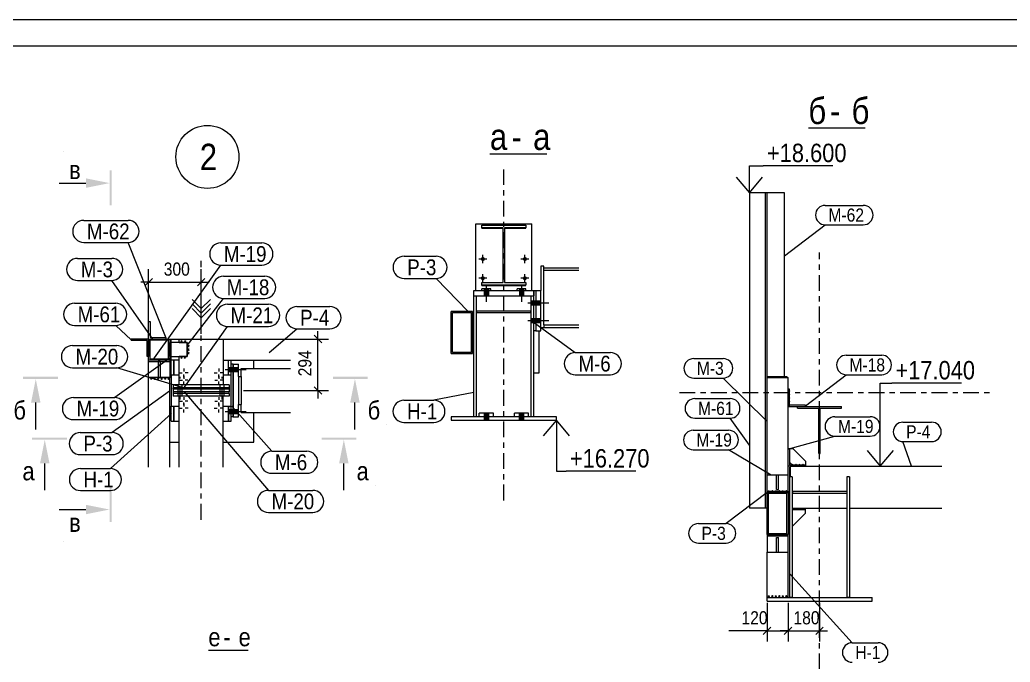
# Model space of a CAD drawing. Header units: millimetres. Extents: x -74 to 1115, y -586 to 256.
# Drawn here: x 584.9 to 773.3, y 133.4 to 255.5 of the extents above; entities that cross this region are included whole.
import ezdxf

# ---------------------------------------------------------------- set-up
doc = ezdxf.new("R2010")
doc.units = ezdxf.units.MM
for name, pattern in [('XKITLINE00', [0]), ('XKITLINE02', [4, 2, -2]), ('XKITLINE03', [6, 3, -1, 1, -1])]:
    doc.linetypes.add(name, pattern=pattern)
for name, color, linetype, lineweight in [('Bolt', 7, 'Continuous', 0), ('DrawingSheet', 5, 'Continuous', 0), ('GraphicObject', 6, 'Continuous', 0), ('LevelText', 7, 'Continuous', 0), ('OtherObjectType', 1, 'Continuous', 0), ('Part', 2, 'Continuous', 0), ('PartMark', 3, 'Continuous', 0), ('S-GRID', 1, 'Continuous', 0), ('Section', 6, 'Continuous', 0), ('SymbolText', 4, 'Continuous', 0), ('Z-DIMENSIONS', 1, 'Continuous', 0)]:
    doc.layers.add(name, color=color, linetype=linetype, lineweight=lineweight)
doc.styles.add('GOST type A', font='ARIAL.TTF')

msp = doc.modelspace()

# ---------------------------------------------------------------- hatches: boundary and pattern name
at = {"layer": 'Bolt'}
for points in [[(672.58, 210.07), (672.59, 210.09), (672.59, 210.11), (672.59, 210.13), (672.6, 210.14), (672.6, 210.16), (672.61, 210.18), (672.61, 210.2), (672.62, 210.22), (672.63, 210.23), (672.64, 210.25), (672.65, 210.26), (672.66, 210.28), (672.67, 210.29), (672.68, 210.31), (672.7, 210.32), (672.71, 210.34), (672.72, 210.35), (672.74, 210.36), (672.75, 210.37), (672.77, 210.38), (672.79, 210.39), (672.8, 210.4), (672.82, 210.41), (672.84, 210.41), (672.86, 210.42), (672.87, 210.42), (672.89, 210.43), (672.91, 210.43), (672.93, 210.43), (672.95, 210.43), (672.97, 210.44), (672.99, 210.43), (673.01, 210.43), (673.02, 210.43), (673.04, 210.43), (673.06, 210.42), (673.08, 210.42), (673.1, 210.41), (673.11, 210.41), (673.13, 210.4), (673.15, 210.39), (673.16, 210.38), (673.18, 210.37), (673.2, 210.36), (673.21, 210.35), (673.23, 210.34), (673.24, 210.32), (673.25, 210.31), (673.26, 210.29), (673.28, 210.28), (673.29, 210.26), (673.3, 210.25), (673.31, 210.23), (673.31, 210.22), (673.32, 210.2), (673.33, 210.18), (673.33, 210.16), (673.34, 210.14), (673.34, 210.13), (673.35, 210.11), (673.35, 210.09), (673.35, 210.07), (673.35, 210.05), (673.35, 210.03), (673.35, 210.01), (673.35, 210), (673.34, 209.98), (673.34, 209.96), (673.33, 209.94), (673.33, 209.92), (673.32, 209.9), (673.31, 209.89), (673.31, 209.87), (673.3, 209.85), (673.29, 209.84), (673.28, 209.82), (673.26, 209.81), (673.25, 209.79), (673.24, 209.78), (673.23, 209.77), (673.21, 209.76), (673.2, 209.74), (673.18, 209.73), (673.16, 209.72), (673.15, 209.71), (673.13, 209.71), (673.11, 209.7), (673.1, 209.69), (673.08, 209.68), (673.06, 209.68), (673.04, 209.68), (673.02, 209.67), (673.01, 209.67), (672.99, 209.67), (672.97, 209.67), (672.95, 209.67), (672.93, 209.67), (672.91, 209.67), (672.89, 209.68), (672.87, 209.68), (672.86, 209.68), (672.84, 209.69), (672.82, 209.7), (672.8, 209.71), (672.79, 209.71), (672.77, 209.72), (672.75, 209.73), (672.74, 209.74), (672.72, 209.76), (672.71, 209.77), (672.7, 209.78), (672.68, 209.79), (672.67, 209.81), (672.66, 209.82), (672.65, 209.84), (672.64, 209.85), (672.63, 209.87), (672.62, 209.89), (672.61, 209.9), (672.61, 209.92), (672.6, 209.94), (672.6, 209.96), (672.59, 209.98), (672.59, 210), (672.59, 210.01), (672.58, 210.03), (672.58, 210.05)], [(680.58, 210.07), (680.59, 210.09), (680.59, 210.11), (680.59, 210.13), (680.6, 210.14), (680.6, 210.16), (680.61, 210.18), (680.61, 210.2), (680.62, 210.22), (680.63, 210.23), (680.64, 210.25), (680.65, 210.26), (680.66, 210.28), (680.67, 210.29), (680.68, 210.31), (680.7, 210.32), (680.71, 210.34), (680.72, 210.35), (680.74, 210.36), (680.75, 210.37), (680.77, 210.38), (680.79, 210.39), (680.8, 210.4), (680.82, 210.41), (680.84, 210.41), (680.86, 210.42), (680.87, 210.42), (680.89, 210.43), (680.91, 210.43), (680.93, 210.43), (680.95, 210.43), (680.97, 210.44), (680.99, 210.43), (681.01, 210.43), (681.02, 210.43), (681.04, 210.43), (681.06, 210.42), (681.08, 210.42), (681.1, 210.41), (681.11, 210.41), (681.13, 210.4), (681.15, 210.39), (681.16, 210.38), (681.18, 210.37), (681.2, 210.36), (681.21, 210.35), (681.23, 210.34), (681.24, 210.32), (681.25, 210.31), (681.26, 210.29), (681.28, 210.28), (681.29, 210.26), (681.3, 210.25), (681.31, 210.23), (681.31, 210.22), (681.32, 210.2), (681.33, 210.18), (681.33, 210.16), (681.34, 210.14), (681.34, 210.13), (681.35, 210.11), (681.35, 210.09), (681.35, 210.07), (681.35, 210.05), (681.35, 210.03), (681.35, 210.01), (681.35, 210), (681.34, 209.98), (681.34, 209.96), (681.33, 209.94), (681.33, 209.92), (681.32, 209.9), (681.31, 209.89), (681.31, 209.87), (681.3, 209.85), (681.29, 209.84), (681.28, 209.82), (681.26, 209.81), (681.25, 209.79), (681.24, 209.78), (681.23, 209.77), (681.21, 209.76), (681.2, 209.74), (681.18, 209.73), (681.16, 209.72), (681.15, 209.71), (681.13, 209.71), (681.11, 209.7), (681.1, 209.69), (681.08, 209.68), (681.06, 209.68), (681.04, 209.68), (681.02, 209.67), (681.01, 209.67), (680.99, 209.67), (680.97, 209.67), (680.95, 209.67), (680.93, 209.67), (680.91, 209.67), (680.89, 209.68), (680.87, 209.68), (680.86, 209.68), (680.84, 209.69), (680.82, 209.7), (680.8, 209.71), (680.79, 209.71), (680.77, 209.72), (680.75, 209.73), (680.74, 209.74), (680.72, 209.76), (680.71, 209.77), (680.7, 209.78), (680.68, 209.79), (680.67, 209.81), (680.66, 209.82), (680.65, 209.84), (680.64, 209.85), (680.63, 209.87), (680.62, 209.89), (680.61, 209.9), (680.61, 209.92), (680.6, 209.94), (680.6, 209.96), (680.59, 209.98), (680.59, 210), (680.59, 210.01), (680.58, 210.03), (680.58, 210.05)], [(672.58, 206.4), (672.59, 206.42), (672.59, 206.44), (672.59, 206.46), (672.6, 206.48), (672.6, 206.5), (672.61, 206.51), (672.61, 206.53), (672.62, 206.55), (672.63, 206.57), (672.64, 206.58), (672.65, 206.6), (672.66, 206.61), (672.67, 206.63), (672.68, 206.64), (672.7, 206.66), (672.71, 206.67), (672.72, 206.68), (672.74, 206.69), (672.75, 206.7), (672.77, 206.71), (672.79, 206.72), (672.8, 206.73), (672.82, 206.74), (672.84, 206.75), (672.86, 206.75), (672.87, 206.76), (672.89, 206.76), (672.91, 206.76), (672.93, 206.77), (672.95, 206.77), (672.97, 206.77), (672.99, 206.77), (673.01, 206.77), (673.02, 206.76), (673.04, 206.76), (673.06, 206.76), (673.08, 206.75), (673.1, 206.75), (673.11, 206.74), (673.13, 206.73), (673.15, 206.72), (673.16, 206.71), (673.18, 206.7), (673.2, 206.69), (673.21, 206.68), (673.23, 206.67), (673.24, 206.66), (673.25, 206.64), (673.26, 206.63), (673.28, 206.61), (673.29, 206.6), (673.3, 206.58), (673.31, 206.57), (673.31, 206.55), (673.32, 206.53), (673.33, 206.51), (673.33, 206.5), (673.34, 206.48), (673.34, 206.46), (673.35, 206.44), (673.35, 206.42), (673.35, 206.4), (673.35, 206.39), (673.35, 206.37), (673.35, 206.35), (673.35, 206.33), (673.34, 206.31), (673.34, 206.29), (673.33, 206.27), (673.33, 206.26), (673.32, 206.24), (673.31, 206.22), (673.31, 206.2), (673.3, 206.19), (673.29, 206.17), (673.28, 206.16), (673.26, 206.14), (673.25, 206.13), (673.24, 206.11), (673.23, 206.1), (673.21, 206.09), (673.2, 206.08), (673.18, 206.07), (673.16, 206.06), (673.15, 206.05), (673.13, 206.04), (673.11, 206.03), (673.1, 206.02), (673.08, 206.02), (673.06, 206.01), (673.04, 206.01), (673.02, 206.01), (673.01, 206), (672.99, 206), (672.97, 206), (672.95, 206), (672.93, 206), (672.91, 206.01), (672.89, 206.01), (672.87, 206.01), (672.86, 206.02), (672.84, 206.02), (672.82, 206.03), (672.8, 206.04), (672.79, 206.05), (672.77, 206.06), (672.75, 206.07), (672.74, 206.08), (672.72, 206.09), (672.71, 206.1), (672.7, 206.11), (672.68, 206.13), (672.67, 206.14), (672.66, 206.16), (672.65, 206.17), (672.64, 206.19), (672.63, 206.2), (672.62, 206.22), (672.61, 206.24), (672.61, 206.26), (672.6, 206.27), (672.6, 206.29), (672.59, 206.31), (672.59, 206.33), (672.59, 206.35), (672.58, 206.37), (672.58, 206.39)], [(680.58, 206.4), (680.59, 206.42), (680.59, 206.44), (680.59, 206.46), (680.6, 206.48), (680.6, 206.5), (680.61, 206.51), (680.61, 206.53), (680.62, 206.55), (680.63, 206.57), (680.64, 206.58), (680.65, 206.6), (680.66, 206.61), (680.67, 206.63), (680.68, 206.64), (680.7, 206.66), (680.71, 206.67), (680.72, 206.68), (680.74, 206.69), (680.75, 206.7), (680.77, 206.71), (680.79, 206.72), (680.8, 206.73), (680.82, 206.74), (680.84, 206.75), (680.86, 206.75), (680.87, 206.76), (680.89, 206.76), (680.91, 206.76), (680.93, 206.77), (680.95, 206.77), (680.97, 206.77), (680.99, 206.77), (681.01, 206.77), (681.02, 206.76), (681.04, 206.76), (681.06, 206.76), (681.08, 206.75), (681.1, 206.75), (681.11, 206.74), (681.13, 206.73), (681.15, 206.72), (681.16, 206.71), (681.18, 206.7), (681.2, 206.69), (681.21, 206.68), (681.23, 206.67), (681.24, 206.66), (681.25, 206.64), (681.26, 206.63), (681.28, 206.61), (681.29, 206.6), (681.3, 206.58), (681.31, 206.57), (681.31, 206.55), (681.32, 206.53), (681.33, 206.51), (681.33, 206.5), (681.34, 206.48), (681.34, 206.46), (681.35, 206.44), (681.35, 206.42), (681.35, 206.4), (681.35, 206.39), (681.35, 206.37), (681.35, 206.35), (681.35, 206.33), (681.34, 206.31), (681.34, 206.29), (681.33, 206.27), (681.33, 206.26), (681.32, 206.24), (681.31, 206.22), (681.31, 206.2), (681.3, 206.19), (681.29, 206.17), (681.28, 206.16), (681.26, 206.14), (681.25, 206.13), (681.24, 206.11), (681.23, 206.1), (681.21, 206.09), (681.2, 206.08), (681.18, 206.07), (681.16, 206.06), (681.15, 206.05), (681.13, 206.04), (681.11, 206.03), (681.1, 206.02), (681.08, 206.02), (681.06, 206.01), (681.04, 206.01), (681.02, 206.01), (681.01, 206), (680.99, 206), (680.97, 206), (680.95, 206), (680.93, 206), (680.91, 206.01), (680.89, 206.01), (680.87, 206.01), (680.86, 206.02), (680.84, 206.02), (680.82, 206.03), (680.8, 206.04), (680.79, 206.05), (680.77, 206.06), (680.75, 206.07), (680.74, 206.08), (680.72, 206.09), (680.71, 206.1), (680.7, 206.11), (680.68, 206.13), (680.67, 206.14), (680.66, 206.16), (680.65, 206.17), (680.64, 206.19), (680.63, 206.2), (680.62, 206.22), (680.61, 206.24), (680.61, 206.26), (680.6, 206.27), (680.6, 206.29), (680.59, 206.31), (680.59, 206.33), (680.59, 206.35), (680.58, 206.37), (680.58, 206.39)], [(674.02, 204.39), (674.02, 204.05), (673.25, 204.05), (673.25, 204.39)], [(674.02, 204.05), (674.02, 203.05), (673.25, 203.05), (673.25, 204.05)], [(674.02, 204.05), (674.02, 203.05), (673.25, 203.05), (673.25, 204.05)], [(680.68, 204.39), (680.68, 204.05), (679.92, 204.05), (679.92, 204.39)], [(680.68, 204.05), (680.68, 203.05), (679.92, 203.05), (679.92, 204.05)], [(680.68, 204.05), (680.68, 203.05), (679.92, 203.05), (679.92, 204.05)], [(682.17, 202.09), (682.67, 202.09), (682.67, 201.32), (682.17, 201.32)], [(682.7, 202.09), (683.03, 202.09), (683.03, 201.32), (682.7, 201.32)], [(683.03, 202.09), (684.03, 202.09), (684.03, 201.32), (683.03, 201.32)], [(682.17, 198.75), (682.67, 198.75), (682.67, 197.99), (682.17, 197.99)], [(682.7, 198.75), (683.03, 198.75), (683.03, 197.99), (682.7, 197.99)], [(683.03, 198.75), (684.03, 198.75), (684.03, 197.99), (683.03, 197.99)], [(625.08, 188.65), (624.58, 188.65), (624.58, 189.42), (625.08, 189.42)], [(625.08, 188.65), (624.58, 188.65), (624.58, 189.42), (625.08, 189.42)], [(625.45, 188.65), (625.11, 188.65), (625.11, 189.42), (625.45, 189.42)], [(625.45, 188.65), (625.11, 188.65), (625.11, 189.42), (625.45, 189.42)], [(626.45, 188.65), (625.45, 188.65), (625.45, 189.42), (626.45, 189.42)], [(626.45, 188.65), (625.45, 188.65), (625.45, 189.42), (626.45, 189.42)], [(625.08, 180.65), (624.58, 180.65), (624.58, 181.42), (625.08, 181.42)], [(625.08, 180.65), (624.58, 180.65), (624.58, 181.42), (625.08, 181.42)], [(625.45, 180.65), (625.11, 180.65), (625.11, 181.42), (625.45, 181.42)], [(625.45, 180.65), (625.11, 180.65), (625.11, 181.42), (625.45, 181.42)], [(626.45, 180.65), (625.45, 180.65), (625.45, 181.42), (626.45, 181.42)], [(626.45, 180.65), (625.45, 180.65), (625.45, 181.42), (626.45, 181.42)], [(674.07, 180.72), (674.07, 180.05), (673.2, 180.05), (673.2, 180.72)], [(674.07, 180.05), (674.07, 179.39), (673.2, 179.39), (673.2, 180.05)], [(680.73, 180.72), (680.73, 180.05), (679.87, 180.05), (679.87, 180.72)], [(680.73, 180.05), (680.73, 179.39), (679.87, 179.39), (679.87, 180.05)]]:
    msp.add_hatch(color=256, dxfattribs=at).paths.add_polyline_path(points, flags=17)
at = {"layer": 'Section'}
for points in [[(602.36, 226.89), (602.36, 220.29), (601.94, 220.29), (601.94, 226.89)], [(601.94, 224.49), (597.44, 223.59), (597.44, 225.39)], [(585.5, 187.65), (592.1, 187.65), (592.1, 187.23), (585.5, 187.23)], [(587.9, 187.23), (588.8, 182.73), (587, 182.73)], [(644.43, 187.65), (651.03, 187.65), (651.03, 187.23), (644.43, 187.23)], [(648.63, 187.23), (649.53, 182.73), (647.73, 182.73)], [(587.21, 176.09), (593.81, 176.09), (593.81, 175.67), (587.21, 175.67)], [(589.61, 175.67), (590.51, 171.17), (588.71, 171.17)], [(642.32, 176.09), (648.92, 176.09), (648.92, 175.67), (642.32, 175.67)], [(646.52, 175.67), (647.42, 171.17), (645.62, 171.17)], [(602.36, 166.6), (602.36, 160), (601.94, 160), (601.94, 166.6)], [(601.94, 162.4), (597.44, 161.5), (597.44, 163.3)]]:
    msp.add_hatch(color=256, dxfattribs=at).paths.add_polyline_path(points, flags=17)

# ---------------------------------------------------------------- linework, layer by layer
at = {"layer": 'Bolt', "linetype": 'XKITLINE00', "lineweight": 0}
for p, q in [((673.73, 210.05), (672.2, 210.05)), ((672.97, 209.29), (672.97, 210.82)), ((681.73, 210.05), (680.2, 210.05)), ((680.97, 209.29), (680.97, 210.82)), ((673.73, 206.39), (672.2, 206.39)), ((672.97, 205.62), (672.97, 207.15)), ((681.73, 206.39), (680.2, 206.39)), ((680.97, 205.62), (680.97, 207.15)), ((673.25, 204.39), (673.25, 204.05)), ((673.25, 204.05), (673.25, 203.05)), ((673.25, 204.05), (673.25, 203.05)), ((673.63, 205.05), (673.63, 201.89)), ((673.63, 204.05), (673.63, 203.05)), ((674.02, 204.39), (674.02, 204.05)), ((674.02, 204.05), (674.02, 203.05)), ((674.02, 204.05), (674.02, 203.05)), ((679.92, 204.39), (679.92, 204.05)), ((679.92, 204.05), (679.92, 203.05)), ((679.92, 204.05), (679.92, 203.05)), ((680.3, 205.05), (680.3, 201.89)), ((680.3, 204.05), (680.3, 203.05)), ((680.68, 204.39), (680.68, 204.05)), ((680.68, 204.05), (680.68, 203.05)), ((680.68, 204.05), (680.68, 203.05)), ((681.5, 201.7), (685.5, 201.7)), ((682.17, 202.09), (682.67, 202.09)), ((682.7, 202.09), (683.03, 202.09)), ((683.03, 202.09), (684.03, 202.09)), ((682.17, 201.32), (682.67, 201.32)), ((682.7, 201.32), (683.03, 201.32)), ((683.03, 201.32), (684.03, 201.32)), ((681.5, 198.37), (685.5, 198.37)), ((682.17, 198.75), (682.67, 198.75)), ((682.17, 197.99), (682.67, 197.99)), ((682.7, 198.75), (683.03, 198.75)), ((682.7, 197.99), (683.03, 197.99)), ((683.03, 198.75), (684.03, 198.75)), ((683.03, 197.99), (684.03, 197.99)), ((616.05, 189.23), (616.05, 188.66)), ((622.71, 189.23), (622.71, 188.66)), ((623.91, 189.03), (627.91, 189.03)), ((623.91, 189.03), (627.91, 189.03)), ((624.58, 189.42), (625.08, 189.42)), ((624.58, 189.42), (625.08, 189.42)), ((624.58, 188.65), (625.08, 188.65)), ((624.58, 188.65), (625.08, 188.65)), ((625.11, 189.42), (625.45, 189.42)), ((625.11, 189.42), (625.45, 189.42)), ((625.11, 188.65), (625.45, 188.65)), ((625.11, 188.65), (625.45, 188.65)), ((625.45, 189.42), (626.45, 189.42)), ((625.45, 189.42), (626.45, 189.42)), ((625.45, 188.65), (626.45, 188.65)), ((625.45, 188.65), (626.45, 188.65)), ((615.18, 188.37), (615.76, 188.37)), ((615.28, 187.03), (615.79, 187.03)), ((616.05, 187.5), (616.05, 188.08)), ((616.05, 187.8), (616.05, 187.29)), ((616.05, 186.27), (616.05, 186.78)), ((616.81, 187.03), (616.3, 187.03)), ((616.91, 188.37), (616.34, 188.37)), ((621.85, 188.37), (622.42, 188.37)), ((621.95, 187.03), (622.46, 187.03)), ((622.71, 187.5), (622.71, 188.08)), ((622.71, 187.8), (622.71, 187.29)), ((622.71, 186.27), (622.71, 186.78)), ((623.48, 187.03), (622.97, 187.03)), ((623.58, 188.37), (623, 188.37)), ((615.28, 183.03), (615.79, 183.03)), ((615.28, 183.03), (615.79, 183.03)), ((616.05, 183.8), (616.05, 183.29)), ((616.05, 183.8), (616.05, 183.29)), ((616.81, 183.03), (616.3, 183.03)), ((616.81, 183.03), (616.3, 183.03)), ((621.95, 183.03), (622.46, 183.03)), ((621.95, 183.03), (622.46, 183.03)), ((622.71, 183.8), (622.71, 183.29)), ((622.71, 183.8), (622.71, 183.29)), ((623.48, 183.03), (622.97, 183.03)), ((623.48, 183.03), (622.97, 183.03)), ((615.18, 181.7), (615.76, 181.7)), ((616.05, 182.27), (616.05, 182.78)), ((616.05, 182.27), (616.05, 182.78)), ((616.05, 182.57), (616.05, 181.99)), ((616.05, 180.83), (616.05, 181.41)), ((616.91, 181.7), (616.34, 181.7)), ((621.85, 181.7), (622.42, 181.7)), ((622.71, 182.27), (622.71, 182.78)), ((622.71, 182.27), (622.71, 182.78)), ((622.71, 182.57), (622.71, 181.99)), ((622.71, 180.83), (622.71, 181.41)), ((623.58, 181.7), (623, 181.7)), ((623.91, 181.03), (627.91, 181.03)), ((623.91, 181.03), (627.91, 181.03)), ((624.58, 181.42), (625.08, 181.42)), ((624.58, 181.42), (625.08, 181.42)), ((625.11, 181.42), (625.45, 181.42)), ((625.11, 181.42), (625.45, 181.42)), ((625.45, 181.42), (626.45, 181.42)), ((625.45, 181.42), (626.45, 181.42)), ((624.58, 180.65), (625.08, 180.65)), ((624.58, 180.65), (625.08, 180.65)), ((625.11, 180.65), (625.45, 180.65)), ((625.11, 180.65), (625.45, 180.65)), ((625.45, 180.65), (626.45, 180.65)), ((625.45, 180.65), (626.45, 180.65)), ((673.2, 180.72), (673.2, 180.05)), ((673.2, 180.05), (673.2, 179.39)), ((673.63, 180.72), (673.63, 179.39)), ((674.07, 180.72), (674.07, 180.05)), ((674.07, 180.05), (674.07, 179.39)), ((679.87, 180.72), (679.87, 180.05)), ((679.87, 180.05), (679.87, 179.39)), ((680.3, 180.72), (680.3, 179.39)), ((680.73, 180.72), (680.73, 180.05)), ((680.73, 180.05), (680.73, 179.39))]:
    msp.add_line(p, q, dxfattribs=at)
at = {"layer": 'Bolt', "linetype": 'XKITLINE02', "lineweight": 0}
for p, q in [((673.25, 204.05), (673.25, 203.05)), ((673.63, 204.05), (673.63, 203.05)), ((674.02, 204.05), (674.02, 203.05)), ((679.92, 204.05), (679.92, 203.05)), ((680.3, 204.05), (680.3, 203.05)), ((680.68, 204.05), (680.68, 203.05)), ((615.38, 183.3), (615.38, 187.63)), ((615.38, 183.3), (615.38, 187.63)), ((623.38, 183.3), (623.38, 187.63)), ((623.38, 183.3), (623.38, 187.63)), ((615, 185.57), (615, 186.1)), ((615, 185.57), (615, 186.1)), ((615, 185.3), (615, 185.57)), ((615, 185.3), (615, 185.57)), ((615, 184.77), (615, 185.3)), ((615, 184.77), (615, 185.3)), ((615, 184.5), (615, 184.77)), ((615, 184.5), (615, 184.77)), ((615.76, 185.57), (615.76, 186.1)), ((615.76, 185.57), (615.76, 186.1)), ((615.76, 185.3), (615.76, 185.57)), ((615.76, 185.3), (615.76, 185.57)), ((615.76, 184.77), (615.76, 185.3)), ((615.76, 184.77), (615.76, 185.3)), ((615.76, 184.5), (615.76, 184.77)), ((615.76, 184.5), (615.76, 184.77)), ((623, 185.57), (623, 186.1)), ((623, 185.57), (623, 186.1)), ((623, 185.3), (623, 185.57)), ((623, 185.3), (623, 185.57)), ((623, 184.77), (623, 185.3)), ((623, 184.77), (623, 185.3)), ((623, 184.5), (623, 184.77)), ((623, 184.5), (623, 184.77)), ((623.76, 185.57), (623.76, 186.1)), ((623.76, 185.57), (623.76, 186.1)), ((623.76, 185.3), (623.76, 185.57)), ((623.76, 185.3), (623.76, 185.57)), ((623.76, 184.77), (623.76, 185.3)), ((623.76, 184.77), (623.76, 185.3)), ((623.76, 184.5), (623.76, 184.77)), ((623.76, 184.5), (623.76, 184.77)), ((615, 183.97), (615, 184.5)), ((615, 183.97), (615, 184.5)), ((615.76, 183.97), (615.76, 184.5)), ((615.76, 183.97), (615.76, 184.5)), ((623, 183.97), (623, 184.5)), ((623, 183.97), (623, 184.5)), ((623.76, 183.97), (623.76, 184.5)), ((623.76, 183.97), (623.76, 184.5))]:
    msp.add_line(p, q, dxfattribs=at)
at = {"layer": 'DrawingSheet', "linetype": 'XKITLINE00', "lineweight": 0}
for p, q in [((1114.95, 255.55), (-74.05, 255.55)), ((1109.95, 250.55), (-54.05, 250.55))]:
    msp.add_line(p, q, dxfattribs=at)
at = {"layer": 'GraphicObject', "linetype": 'XKITLINE00', "lineweight": 0}
for p, q in [((615.21, 194.17), (616.71, 194.17)), ((616.71, 194.17), (616.71, 191.5)), ((616.71, 191.5), (615.21, 191.5)), ((613.68, 187.5), (609.38, 187.5)), ((731.04, 185.31), (731.04, 181.98)), ((731.37, 170.64), (734.37, 170.64)), ((727.04, 165.64), (731.04, 165.64)), ((727.04, 145.64), (731.04, 145.64))]:
    msp.add_line(p, q, dxfattribs=at)
at = {"layer": 'LevelText', "linetype": 'XKITLINE00', "lineweight": 0}
for p, q in [((723.7, 222.64), (723.7, 227.78)), ((723.7, 227.78), (726.33, 227.78)), ((739.58, 227.78), (726.33, 227.78)), ((721.2, 225.64), (723.7, 222.64)), ((723.7, 222.64), (726.2, 225.64)), ((748.59, 170.64), (748.59, 186.45)), ((748.59, 186.45), (750.78, 186.45)), ((764.03, 186.45), (750.78, 186.45)), ((686.97, 179.39), (684.47, 176.39)), ((686.97, 179.39), (686.97, 169.69)), ((689.47, 176.39), (686.97, 179.39)), ((746.09, 173.64), (748.59, 170.64)), ((748.59, 170.64), (751.09, 173.64)), ((686.97, 169.69), (688.84, 169.69)), ((702.09, 169.69), (688.84, 169.69))]:
    msp.add_line(p, q, dxfattribs=at)
at = {"layer": 'OtherObjectType', "linetype": 'XKITLINE00', "lineweight": 0}
for p, q in [((734.91, 234.98), (745.74, 234.98)), ((674.31, 230.05), (685.14, 230.05)), ((626.56, 229.47), (626.56, 229.47)), ((620.74, 135.64), (628.32, 135.64))]:
    msp.add_line(p, q, dxfattribs=at)
msp.add_circle((620.56, 229.47), 6, dxfattribs=at)
at = {"layer": 'Part', "linetype": 'XKITLINE00', "lineweight": 0}
for p, q in [((727.04, 222.64), (723.7, 222.64)), ((723.7, 222.64), (723.7, 162.64)), ((726.77, 162.64), (726.77, 222.64)), ((730.37, 222.64), (727.04, 222.64)), ((727.04, 187.51), (727.04, 222.64)), ((730.37, 187.64), (730.37, 222.64)), ((671.63, 204.05), (671.63, 216.72)), ((671.63, 216.72), (682.3, 216.72)), ((672.8, 216.01), (672.8, 216.48)), ((672.8, 216.48), (681.13, 216.48)), ((672.8, 215.91), (672.8, 216.01)), ((676.82, 216.01), (672.8, 216.01)), ((672.8, 215.91), (676.82, 215.91)), ((676.82, 205.61), (676.82, 216.01)), ((681.13, 216.01), (677.12, 216.01)), ((677.12, 216.01), (677.12, 205.61)), ((677.12, 215.91), (681.13, 215.91)), ((681.13, 216.48), (681.13, 216.01)), ((681.13, 215.91), (681.13, 216.01)), ((682.3, 204.05), (682.3, 216.72)), ((684.57, 208.7), (684.03, 208.7)), ((684.03, 208.7), (684.03, 204.04)), ((684.57, 208.37), (684.57, 208.7)), ((684.57, 207.9), (684.57, 208.37)), ((684.57, 208.37), (691.25, 208.37)), ((684.57, 207.9), (691.25, 207.9)), ((684.57, 197.5), (684.57, 207.9)), ((672.8, 205.14), (672.8, 205.61)), ((672.8, 205.61), (676.82, 205.61)), ((677.12, 205.61), (681.13, 205.61)), ((681.13, 205.61), (681.13, 205.14)), ((671.27, 203.05), (671.27, 204.05)), ((671.27, 204.05), (682.67, 204.05)), ((672.8, 205.04), (672.8, 205.14)), ((672.8, 205.14), (681.13, 205.14)), ((672.8, 205.04), (681.13, 205.04)), ((672.8, 204.05), (672.8, 204.39)), ((674.47, 204.39), (672.8, 204.39)), ((674.47, 204.05), (674.47, 204.39)), ((679.47, 204.05), (679.47, 204.39)), ((681.13, 204.39), (679.47, 204.39)), ((681.13, 205.04), (681.13, 205.14)), ((681.13, 204.05), (681.13, 204.39)), ((682.67, 204.05), (682.67, 203.05)), ((682.7, 196.39), (682.7, 204.04)), ((682.7, 204.04), (683.03, 204.04)), ((683.03, 204.04), (684.03, 204.04)), ((683.03, 204.04), (683.03, 196.39)), ((684.03, 196.39), (684.03, 204.04)), ((671.27, 180.05), (671.27, 203.05)), ((671.27, 203.05), (671.77, 203.05)), ((671.77, 180.05), (671.77, 203.05)), ((671.77, 203.05), (682.17, 203.05)), ((682.17, 180.05), (682.17, 203.05)), ((682.17, 203.05), (682.67, 203.05)), ((682.67, 180.05), (682.67, 203.05)), ((666.97, 192.05), (666.97, 200.05)), ((670.97, 200.05), (666.97, 200.05)), ((667.17, 192.25), (667.17, 199.85)), ((667.17, 199.85), (670.77, 199.85)), ((670.77, 199.85), (670.77, 192.25)), ((670.97, 192.05), (670.97, 200.05)), ((671.8, 199.89), (671.8, 200.22)), ((671.8, 200.22), (682.13, 200.22)), ((671.8, 199.89), (682.13, 199.89)), ((682.13, 199.89), (682.13, 200.22)), ((609.38, 194.83), (609.38, 198.17)), ((609.38, 198.17), (609.65, 198.17)), ((609.65, 198.17), (609.65, 195.1)), ((682.67, 196.39), (682.7, 196.39)), ((683.03, 196.39), (682.7, 196.39)), ((683.03, 196.39), (684.03, 196.39)), ((683.67, 188.39), (683.67, 196.39)), ((684.03, 197.04), (684.57, 197.04)), ((684.57, 197.5), (684.57, 197.04)), ((684.57, 197.5), (691.25, 197.5)), ((684.57, 197.04), (691.25, 197.04)), ((609.38, 194.83), (606.05, 194.83)), ((606.05, 194.83), (606.05, 194.57)), ((609.11, 194.57), (606.05, 194.57)), ((609.11, 191.5), (609.11, 194.57)), ((609.38, 190.83), (609.38, 194.83)), ((609.38, 194.83), (613.38, 194.83)), ((609.38, 194.83), (612.71, 194.83)), ((609.38, 194.83), (609.38, 191.5)), ((613.15, 194.6), (609.61, 194.6)), ((609.61, 194.6), (609.61, 191.07)), ((609.65, 195.1), (612.71, 195.1)), ((612.71, 194.83), (612.71, 195.1)), ((613.15, 191.07), (613.15, 194.6)), ((613.38, 194.83), (613.38, 190.83)), ((613.38, 194.83), (615.21, 194.83)), ((613.38, 191.5), (613.38, 194.17)), ((613.38, 194.17), (613.65, 194.17)), ((613.65, 194.17), (613.65, 194.83)), ((616.71, 194.17), (613.65, 194.17)), ((613.65, 191.5), (613.65, 194.17)), ((615.21, 194.17), (615.21, 194.83)), ((615.21, 194.83), (623.55, 194.83)), ((616.71, 191.5), (616.71, 194.17)), ((623.55, 194.83), (636.38, 194.83)), ((623.55, 194.83), (623.55, 186.1)), ((670.77, 192.25), (667.17, 192.25)), ((609.38, 191.5), (609.11, 191.5)), ((609.38, 187.5), (609.38, 190.83)), ((613.38, 190.83), (609.38, 190.83)), ((609.38, 190.57), (613.38, 190.57)), ((609.61, 191.07), (613.15, 191.07)), ((611.55, 190.57), (611.21, 190.57)), ((611.21, 190.57), (611.21, 187.5)), ((611.55, 190.57), (611.55, 187.5)), ((613.38, 191.5), (613.65, 191.5)), ((613.38, 190.83), (613.38, 187.5)), ((615.21, 190.83), (613.38, 190.83)), ((613.65, 191.5), (616.71, 191.5)), ((613.65, 190.83), (613.65, 191.5)), ((613.68, 188.03), (613.68, 190.83)), ((614.18, 188.03), (614.18, 190.83)), ((614.21, 188.03), (614.21, 190.83)), ((615.21, 186.1), (615.21, 191.5)), ((623.55, 190.83), (636.38, 190.83)), ((624.55, 188.03), (624.55, 190.83)), ((624.58, 188.03), (624.58, 190.83)), ((625.08, 188.03), (625.08, 190.83)), ((629.38, 189.21), (629.38, 190.83)), ((666.97, 192.05), (670.97, 192.05)), ((611.21, 189.9), (611.55, 189.9)), ((625.45, 190.03), (625.11, 190.03)), ((625.11, 180.03), (625.11, 190.03)), ((625.45, 190.04), (625.45, 180.04)), ((625.45, 190.04), (626.45, 190.04)), ((625.45, 180.03), (625.45, 190.03)), ((626.45, 187.71), (626.45, 190.04)), ((626.98, 189.21), (636.38, 189.21)), ((626.98, 187.71), (626.98, 189.21)), ((609.38, 170.47), (609.38, 187.5)), ((609.38, 187.5), (611.21, 187.5)), ((611.21, 187.5), (611.55, 187.5)), ((611.55, 187.5), (613.38, 187.5)), ((613.38, 170.47), (613.38, 187.5)), ((613.68, 188.03), (615.21, 188.03)), ((613.68, 188.03), (613.68, 182.03)), ((623.55, 188.03), (625.08, 188.03)), ((625.08, 188.37), (625.11, 188.37)), ((625.08, 182.03), (625.08, 188.03)), ((626.45, 187.71), (626.45, 182.37)), ((626.45, 187.71), (626.98, 187.71)), ((626.98, 187.71), (626.98, 182.37)), ((682.67, 188.39), (683.67, 188.39)), ((727.04, 168.98), (727.04, 187.51)), ((727.04, 187.51), (731.04, 187.51)), ((730.87, 187.64), (727.2, 187.64)), ((727.2, 187.64), (727.2, 187.51)), ((730.87, 187.51), (730.87, 187.64)), ((731.04, 168.98), (731.04, 187.51)), ((624.71, 186.1), (614.05, 186.1)), ((614.05, 186.1), (614.05, 185.57)), ((614.05, 185.3), (614.05, 185.57)), ((624.71, 185.57), (614.05, 185.57)), ((624.71, 185.3), (614.05, 185.3)), ((624.71, 185.3), (614.05, 185.3)), ((614.05, 185.3), (614.05, 184.77)), ((624.71, 184.77), (614.05, 184.77)), ((614.05, 184.77), (614.05, 184.5)), ((624.71, 184.77), (614.05, 184.77)), ((624.71, 186.1), (624.71, 185.57)), ((624.71, 185.57), (624.71, 185.3)), ((624.71, 185.3), (624.71, 184.77)), ((624.71, 184.5), (624.71, 184.77)), ((731.3, 185.31), (731.04, 185.31)), ((731.3, 182.24), (731.3, 185.31)), ((624.71, 184.5), (614.05, 184.5)), ((614.05, 184.5), (614.05, 183.97)), ((624.71, 183.97), (614.05, 183.97)), ((615.21, 170.47), (615.21, 183.97)), ((623.55, 170.47), (623.55, 183.97)), ((624.71, 184.5), (624.71, 183.97)), ((613.68, 179.23), (613.68, 182.03)), ((613.68, 182.03), (615.21, 182.03)), ((614.18, 179.23), (614.18, 182.03)), ((614.21, 179.23), (614.21, 182.03)), ((623.55, 182.03), (625.08, 182.03)), ((624.55, 179.23), (624.55, 182.03)), ((624.58, 182.03), (624.58, 179.23)), ((625.08, 179.23), (625.08, 182.03)), ((625.08, 181.7), (625.11, 181.7)), ((626.45, 180.04), (626.45, 182.37)), ((626.45, 182.37), (626.98, 182.37)), ((626.98, 180.87), (626.98, 182.37)), ((731.04, 181.98), (732.87, 181.98)), ((734.37, 182.24), (731.3, 182.24)), ((732.87, 181.71), (732.87, 181.98)), ((732.87, 181.98), (741.2, 181.98)), ((732.87, 181.71), (741.2, 181.71)), ((734.37, 181.98), (734.37, 182.24)), ((736.9, 173.03), (736.9, 181.71)), ((736.9, 181.71), (737.17, 181.71)), ((737.17, 173.03), (737.17, 181.71)), ((741.2, 181.71), (741.2, 181.98)), ((613.68, 179.23), (614.18, 179.23)), ((614.21, 179.23), (615.21, 179.23)), ((623.55, 179.23), (624.55, 179.23)), ((624.58, 179.23), (625.08, 179.23)), ((625.45, 180.03), (625.11, 180.03)), ((625.45, 180.04), (626.45, 180.04)), ((626.98, 180.87), (636.38, 180.87)), ((629.38, 175.23), (629.38, 180.87)), ((666.97, 180.05), (666.97, 179.39)), ((686.97, 180.05), (666.97, 180.05)), ((666.97, 179.39), (686.97, 179.39)), ((672.3, 180.05), (672.3, 180.72)), ((674.97, 180.72), (672.3, 180.72)), ((674.97, 180.05), (674.97, 180.72)), ((678.97, 180.05), (678.97, 180.72)), ((681.63, 180.72), (678.97, 180.72)), ((681.63, 180.05), (681.63, 180.72)), ((686.97, 179.39), (686.97, 180.05)), ((613.38, 175.23), (615.21, 175.23)), ((623.55, 175.23), (629.38, 175.23)), ((731.04, 170.64), (731.04, 173.98)), ((731.04, 173.98), (731.3, 173.98)), ((731.3, 173.98), (731.97, 173.98)), ((731.3, 173.98), (731.3, 170.91)), ((731.97, 173.98), (734.37, 171.58)), ((734.37, 171.58), (734.37, 170.91)), ((736.9, 173.03), (737.17, 173.03)), ((734.37, 170.64), (731.04, 170.64)), ((731.8, 170.91), (731.3, 171.41)), ((731.3, 170.91), (734.37, 170.91)), ((731.37, 168.64), (731.37, 170.48)), ((731.37, 170.48), (731.5, 170.48)), ((731.5, 170.64), (760.28, 170.64)), ((731.5, 168.64), (731.5, 170.64)), ((734.37, 170.91), (734.37, 170.64)), ((727.04, 165.91), (727.04, 168.98)), ((727.04, 168.98), (728.87, 168.98)), ((728.87, 166.19), (728.87, 168.98)), ((728.87, 168.98), (729.2, 168.98)), ((729.2, 168.98), (731.04, 168.98)), ((729.2, 166.19), (729.2, 168.98)), ((731.04, 165.91), (731.04, 168.98)), ((731.84, 168.64), (731.34, 168.64)), ((731.34, 168.64), (731.34, 145.64)), ((731.84, 168.64), (731.84, 145.64)), ((742.74, 168.64), (742.24, 168.64)), ((742.24, 168.64), (742.24, 145.64)), ((742.74, 168.64), (742.74, 145.64)), ((727.04, 165.64), (727.04, 165.91)), ((727.04, 165.91), (731.04, 165.91)), ((728.87, 166.19), (729.2, 166.19)), ((731.04, 165.91), (731.04, 165.64)), ((727.04, 157.64), (727.04, 165.64)), ((727.04, 165.64), (731.04, 165.64)), ((731.04, 165.64), (727.04, 165.64)), ((730.84, 165.44), (727.24, 165.44)), ((727.24, 165.44), (727.24, 157.84)), ((730.84, 157.84), (730.84, 165.44)), ((731.04, 165.64), (731.04, 157.64)), ((742.2, 165.81), (731.87, 165.81)), ((731.87, 165.81), (731.87, 165.48)), ((742.2, 165.48), (731.87, 165.48)), ((742.2, 165.81), (742.2, 165.48)), ((727.04, 162.64), (723.7, 162.64)), ((731.04, 162.64), (731.34, 162.64)), ((731.3, 159.31), (731.3, 162.38)), ((731.3, 162.38), (731.34, 162.38)), ((731.84, 162.64), (734.37, 162.64)), ((731.84, 162.64), (742.24, 162.64)), ((731.84, 162.38), (734.37, 162.38)), ((734.37, 162.38), (734.37, 162.64)), ((734.37, 161.71), (734.37, 162.38)), ((742.74, 162.64), (760.28, 162.64)), ((731.3, 161.88), (731.34, 161.91)), ((731.97, 159.31), (734.37, 161.71)), ((731.04, 159.31), (731.3, 159.31)), ((731.3, 159.31), (731.34, 159.31)), ((731.84, 159.31), (731.97, 159.31)), ((727.04, 157.64), (731.04, 157.64)), ((731.04, 157.64), (727.04, 157.64)), ((727.04, 157.64), (727.04, 157.38)), ((727.04, 157.38), (727.04, 154.31)), ((727.04, 157.38), (731.04, 157.38)), ((727.24, 157.84), (730.84, 157.84)), ((728.87, 154.31), (728.87, 157.09)), ((728.87, 157.09), (729.2, 157.09)), ((729.2, 154.31), (729.2, 157.09)), ((731.04, 157.38), (731.04, 157.64)), ((731.04, 154.31), (731.04, 157.38)), ((727.04, 154.31), (728.87, 154.31)), ((727.04, 145.64), (727.04, 154.31)), ((728.87, 154.31), (729.2, 154.31)), ((729.2, 154.31), (731.04, 154.31)), ((731.04, 145.64), (731.04, 154.31)), ((727.04, 144.98), (727.04, 145.64)), ((727.04, 145.64), (747.04, 145.64)), ((731.84, 145.64), (731.34, 145.64)), ((742.74, 145.64), (742.24, 145.64)), ((747.04, 144.98), (747.04, 145.64)), ((727.04, 144.98), (747.04, 144.98))]:
    msp.add_line(p, q, dxfattribs=at)
at = {"layer": 'PartMark', "linetype": 'XKITLINE00', "lineweight": 0}
for p, q in [((738.13, 220.26), (745.36, 220.26)), ((597.04, 217.4), (605.47, 217.4)), ((730.35, 210.63), (738.13, 216.56)), ((738.13, 216.56), (745.36, 216.56)), ((597.04, 213.2), (605.47, 213.2)), ((612.7, 194.98), (605.47, 213.2)), ((623.09, 213.1), (630.93, 213.1)), ((595.86, 210.17), (602.35, 210.17)), ((657.98, 210.57), (664.07, 210.57)), ((610.19, 190.82), (623.09, 208.9)), ((623.09, 208.9), (630.93, 208.9)), ((595.86, 205.97), (602.35, 205.97)), ((610.19, 194.82), (602.35, 205.97)), ((623.63, 206.77), (631.48, 206.77)), ((657.98, 206.37), (664.07, 206.37)), ((670.16, 200.04), (664.07, 206.37)), ((616.7, 193.62), (623.63, 202.57)), ((623.63, 202.57), (631.48, 202.57)), ((595.27, 201.62), (603.11, 201.62)), ((624.36, 201.44), (632.21, 201.44)), ((637.6, 200.99), (643.88, 200.99)), ((682.78, 197.92), (690.56, 192.25)), ((595.27, 197.42), (603.11, 197.42)), ((606.06, 194.69), (603.11, 197.42)), ((616.19, 185.68), (624.36, 197.24)), ((624.36, 197.24), (632.21, 197.24)), ((632.29, 192.28), (637.6, 196.79)), ((637.6, 196.79), (643.88, 196.79)), ((594.88, 193.58), (603.31, 193.58)), ((690.56, 192.25), (697.23, 192.25)), ((613.4, 191.18), (602.92, 183.71)), ((713.09, 191.11), (718.69, 191.11)), ((742.13, 191.75), (748.87, 191.75)), ((594.88, 189.38), (603.31, 189.38)), ((616.19, 185.5), (603.31, 189.38)), ((690.56, 188.05), (697.23, 188.05)), ((713.09, 187.41), (718.69, 187.41)), ((727.05, 179.13), (718.69, 187.41)), ((734.35, 182.12), (742.13, 188.05)), ((742.13, 188.05), (748.87, 188.05)), ((613.36, 184.94), (602.46, 177.04)), ((616.19, 184.7), (632.17, 166.05)), ((595.07, 183.71), (602.92, 183.71)), ((657.96, 183.17), (663.66, 183.17)), ((671.28, 184.66), (663.66, 183.17)), ((713.31, 183.49), (720.05, 183.49)), ((625.19, 182.04), (632.81, 173.49)), ((595.07, 179.51), (602.92, 179.51)), ((613.7, 180.64), (602.09, 170.21)), ((713.31, 179.79), (720.05, 179.79)), ((723.72, 174.65), (720.05, 179.79)), ((739.95, 180.06), (746.69, 180.06)), ((657.96, 178.97), (663.66, 178.97)), ((713, 177.48), (719.74, 177.48)), ((752.91, 179.02), (758.35, 179.02)), ((596.37, 177.04), (602.46, 177.04)), ((731.18, 173.96), (739.95, 176.36)), ((739.95, 176.36), (746.69, 176.36)), ((754.52, 170.63), (752.91, 175.32)), ((752.91, 175.32), (758.35, 175.32)), ((632.81, 173.49), (639.48, 173.49)), ((713, 173.78), (719.74, 173.78)), ((727.85, 168.96), (719.74, 173.78)), ((596.37, 172.84), (602.46, 172.84)), ((596.39, 170.21), (602.09, 170.21)), ((632.81, 169.29), (639.48, 169.29)), ((596.39, 166.01), (602.09, 166.01)), ((632.17, 166.05), (640.6, 166.05)), ((727.04, 165.64), (719.26, 159.72)), ((632.17, 161.85), (640.6, 161.85)), ((713.98, 159.72), (719.26, 159.72)), ((713.98, 156.02), (719.26, 156.02)), ((731.35, 150.25), (743.24, 137.06)), ((743.24, 137.06), (748.19, 137.06))]:
    msp.add_line(p, q, dxfattribs=at)
for centre, radius, start, end in [((738.13, 218.41), 1.85, 90, 270), ((745.36, 218.41), 1.85, 270, 90), ((597.04, 215.3), 2.1, 90, 270), ((605.47, 215.3), 2.1, 270, 90), ((623.09, 211), 2.1, 90, 270), ((630.93, 211), 2.1, 270, 90), ((595.86, 208.07), 2.1, 90, 270), ((602.35, 208.07), 2.1, 270, 90), ((657.98, 208.47), 2.1, 90, 270), ((664.07, 208.47), 2.1, 270, 90), ((623.63, 204.67), 2.1, 90, 270), ((631.48, 204.67), 2.1, 270, 90), ((595.27, 199.52), 2.1, 90, 270), ((603.11, 199.52), 2.1, 270, 90), ((624.36, 199.34), 2.1, 90, 270), ((632.21, 199.34), 2.1, 270, 90), ((637.6, 198.89), 2.1, 90, 270), ((643.88, 198.89), 2.1, 270, 90), ((594.88, 191.48), 2.1, 90, 270), ((603.31, 191.48), 2.1, 270, 90), ((690.56, 190.15), 2.1, 90, 270), ((697.23, 190.15), 2.1, 270, 90), ((713.09, 189.26), 1.85, 90, 270), ((718.69, 189.26), 1.85, 270, 90), ((742.13, 189.9), 1.85, 90, 270), ((748.87, 189.9), 1.85, 270, 90), ((595.07, 181.61), 2.1, 90, 270), ((602.92, 181.61), 2.1, 270, 90), ((657.96, 181.07), 2.1, 90, 270), ((663.66, 181.07), 2.1, 270, 90), ((713.31, 181.64), 1.85, 90, 270), ((720.05, 181.64), 1.85, 270, 90), ((739.95, 178.21), 1.85, 90, 270), ((746.69, 178.21), 1.85, 270, 90), ((713, 175.63), 1.85, 90, 270), ((719.74, 175.63), 1.85, 270, 90), ((752.91, 177.17), 1.85, 90, 270), ((758.35, 177.17), 1.85, 270, 90), ((596.37, 174.94), 2.1, 90, 270), ((602.46, 174.94), 2.1, 270, 90), ((632.81, 171.39), 2.1, 90, 270), ((639.48, 171.39), 2.1, 270, 90), ((596.39, 168.11), 2.1, 90, 270), ((602.09, 168.11), 2.1, 270, 90), ((632.17, 163.95), 2.1, 90, 270), ((640.6, 163.95), 2.1, 270, 90), ((713.98, 157.87), 1.85, 90, 270), ((719.26, 157.87), 1.85, 270, 90), ((743.24, 135.21), 1.85, 90, 270), ((748.19, 135.21), 1.85, 270, 90)]:
    msp.add_arc(centre, radius, start, end, dxfattribs=at)
at = {"layer": 'S-GRID', "linetype": 'XKITLINE03', "lineweight": 0}
for p, q in [((676.97, 164.14), (676.97, 227.05)), ((737.04, 125.99), (737.04, 211.31)), ((619.38, 160.47), (619.38, 209.68)), ((710.37, 184.64), (770.28, 184.64))]:
    msp.add_line(p, q, dxfattribs=at)
at = {"layer": 'Section', "linetype": 'XKITLINE00', "lineweight": 0}
for p, q in [((593.24, 230.49), (593.24, 230.49)), ((593.24, 230.49), (593.24, 230.49)), ((592.34, 224.49), (597.44, 224.49)), ((587.9, 177.63), (587.9, 182.73)), ((648.63, 177.63), (648.63, 182.73)), ((654.63, 178.53), (654.63, 178.53)), ((654.63, 178.53), (654.63, 178.53)), ((589.61, 166.07), (589.61, 171.17)), ((646.52, 166.07), (646.52, 171.17)), ((652.52, 166.96), (652.52, 166.97)), ((652.52, 166.96), (652.52, 166.96)), ((592.34, 162.4), (597.44, 162.4)), ((593.24, 156.4), (593.24, 156.4)), ((593.24, 156.4), (593.24, 156.4))]:
    msp.add_line(p, q, dxfattribs=at)
at = {"layer": 'SymbolText', "linetype": 'XKITLINE00', "lineweight": 0}
for p, q in [((615.51, 194.17), (615.78, 194.54)), ((615.51, 194.54), (615.76, 194.17)), ((616.17, 194.17), (616.45, 194.54)), ((616.17, 194.54), (616.42, 194.17)), ((616.71, 193.63), (617.09, 193.35)), ((617.09, 193.63), (616.71, 193.38)), ((616.71, 192.96), (617.09, 192.68)), ((617.09, 192.96), (616.71, 192.71)), ((616.71, 192.29), (617.09, 192.02)), ((617.09, 192.29), (616.71, 192.04)), ((615.76, 191.5), (615.48, 191.13)), ((615.76, 191.13), (615.51, 191.5)), ((616.42, 191.5), (616.15, 191.13)), ((616.42, 191.13), (616.17, 191.5)), ((609.99, 187.5), (609.71, 187.13)), ((609.99, 187.13), (609.74, 187.5)), ((610.66, 187.5), (610.38, 187.13)), ((610.66, 187.13), (610.41, 187.5)), ((611.32, 187.5), (611.05, 187.13)), ((611.32, 187.13), (611.07, 187.5)), ((611.99, 187.5), (611.71, 187.13)), ((611.99, 187.13), (611.74, 187.5)), ((612.66, 187.5), (612.38, 187.13)), ((612.66, 187.13), (612.41, 187.5)), ((613.32, 187.5), (613.05, 187.13)), ((613.32, 187.13), (613.07, 187.5)), ((731.04, 185.1), (731.41, 184.83)), ((731.41, 185.1), (731.04, 184.85)), ((731.04, 184.43), (731.41, 184.16)), ((731.41, 184.43), (731.04, 184.18)), ((731.04, 183.77), (731.41, 183.49)), ((731.41, 183.77), (731.04, 183.52)), ((731.04, 183.1), (731.41, 182.83)), ((731.41, 183.1), (731.04, 182.85)), ((731.04, 182.43), (731.41, 182.16)), ((731.41, 182.43), (731.04, 182.18)), ((731.74, 170.64), (732.02, 171.02)), ((731.74, 171.02), (731.99, 170.64)), ((732.41, 170.64), (732.69, 171.02)), ((732.41, 171.02), (732.66, 170.64)), ((733.08, 170.64), (733.35, 171.02)), ((733.08, 171.02), (733.33, 170.64)), ((733.74, 170.64), (734.02, 171.02)), ((733.74, 171.02), (733.99, 170.64)), ((727.24, 165.64), (727.52, 166.02)), ((727.24, 166.02), (727.49, 165.64)), ((727.91, 165.64), (728.19, 166.02)), ((727.91, 166.02), (728.16, 165.64)), ((728.58, 165.64), (728.85, 166.02)), ((728.58, 166.02), (728.83, 165.64)), ((729.24, 165.64), (729.52, 166.02)), ((729.24, 166.02), (729.49, 165.64)), ((729.91, 165.64), (730.19, 166.02)), ((729.91, 166.02), (730.16, 165.64)), ((730.58, 165.64), (730.85, 166.02)), ((730.58, 166.02), (730.83, 165.64)), ((727.24, 145.64), (727.52, 146.02)), ((727.24, 146.02), (727.49, 145.64)), ((727.91, 145.64), (728.19, 146.02)), ((727.91, 146.02), (728.16, 145.64)), ((728.58, 145.64), (728.85, 146.02)), ((728.58, 146.02), (728.83, 145.64)), ((729.24, 145.64), (729.52, 146.02)), ((729.24, 146.02), (729.49, 145.64)), ((729.91, 145.64), (730.19, 146.02)), ((729.91, 146.02), (730.16, 145.64)), ((730.58, 145.64), (730.85, 146.02)), ((730.58, 146.02), (730.83, 145.64))]:
    msp.add_line(p, q, dxfattribs=at)
at = {"layer": 'Z-DIMENSIONS', "linetype": 'XKITLINE00', "lineweight": 0}
for p, q in [((609.38, 195.83), (609.38, 208.13)), ((619.38, 195.83), (619.38, 208.13)), ((609.38, 205.63), (607.88, 205.63)), ((610.09, 206.34), (608.67, 204.93)), ((609.38, 205.63), (619.38, 205.63)), ((620.09, 206.34), (618.67, 204.93)), ((619.38, 205.63), (620.88, 205.63)), ((619.38, 200.63), (617.63, 202.38)), ((619.38, 200.63), (621.13, 202.38)), ((619.38, 198.88), (619.38, 202.38)), ((619.38, 199.76), (617.63, 201.51)), ((619.38, 198.88), (617.63, 200.63)), ((619.38, 199.76), (621.13, 201.51)), ((619.38, 198.88), (621.13, 200.63)), ((641.6, 194.83), (641.6, 196.33)), ((624.55, 194.83), (643.6, 194.83)), ((640.89, 195.54), (642.3, 194.13)), ((641.6, 185.04), (641.6, 194.83)), ((627.45, 185.04), (643.6, 185.04)), ((640.89, 185.75), (642.3, 184.33)), ((641.6, 185.04), (641.6, 183.54)), ((727.04, 144.64), (727.04, 137.31)), ((731.04, 144.64), (731.04, 137.31)), ((731.04, 144.64), (731.04, 137.31)), ((737.04, 144.64), (737.04, 137.31)), ((727.74, 140.01), (726.33, 138.6)), ((731.74, 140.01), (730.33, 138.6)), ((731.74, 140.01), (730.33, 138.6)), ((737.74, 140.01), (736.33, 138.6)), ((727.04, 139.31), (719.75, 139.31)), ((727.04, 139.31), (721.25, 139.31)), ((727.04, 139.31), (731.04, 139.31)), ((731.04, 139.31), (729.54, 139.31)), ((731.04, 139.31), (732.54, 139.31)), ((731.04, 139.31), (737.04, 139.31)), ((737.04, 139.31), (738.54, 139.31))]:
    msp.add_line(p, q, dxfattribs=at)
at = {"layer": 'Z-DIMENSIONS'}
for p in [(609.38, 205.63), (619.38, 205.63), (641.6, 194.83), (641.6, 185.04), (727.04, 139.31), (731.04, 139.31), (731.04, 139.31), (737.04, 139.31)]:
    msp.add_point(p, dxfattribs=at)

# ---------------------------------------------------------------- texts
at = {"layer": 'LevelText', "style": 'GOST type A', "width": 0.85}
for s, p in [('+18.600', (727.03, 228.48)), ('+17.040', (751.48, 187.15)), ('+16.270', (689.54, 170.39))]:
    msp.add_text(s, height=3.5, dxfattribs=at).set_placement(p)
at = {"layer": 'OtherObjectType', "style": 'GOST type A', "width": 0.85}
for s, height, p in [('б', 5, (734.91, 235.73)), ('б', 5, (743.13, 235.73)), ('-', 5, (739.02, 235.73)), ('а', 5, (674.31, 230.8)), ('а', 5, (682.53, 230.8)), ('2', 5, (619.1, 226.97)), ('-', 5, (678.42, 230.8)), ('е', 3.5, (620.74, 136.39)), ('-', 3.5, (623.61, 136.39)), ('е', 3.5, (626.49, 136.39))]:
    msp.add_text(s, height=height, dxfattribs=at).set_placement(p)
at = {"layer": 'PartMark', "style": 'GOST type A', "width": 0.85}
for s, height, p in [('М-62', 2.5, (738.73, 217.16)), ('М-62', 3, (597.64, 213.8)), ('М-19', 3, (623.69, 209.5)), ('М-3', 3, (596.46, 206.57)), ('Р-3', 3, (658.58, 206.97)), ('М-18', 3, (624.23, 203.17)), ('М-61', 3, (595.87, 198.02)), ('М-21', 3, (624.96, 197.84)), ('Р-4', 3, (638.2, 197.39)), ('М-20', 3, (595.48, 189.98)), ('М-6', 3, (691.16, 188.65)), ('М-3', 2.5, (713.69, 188.01)), ('М-18', 2.5, (742.73, 188.65)), ('М-19', 3, (595.67, 180.11)), ('М-61', 2.5, (713.91, 180.39)), ('Н-1', 3, (658.56, 179.57)), ('М-19', 2.5, (740.55, 176.96)), ('Р-4', 2.5, (753.51, 175.92)), ('Р-3', 3, (596.97, 173.44)), ('М-19', 2.5, (713.6, 174.38)), ('М-6', 3, (633.41, 169.89)), ('Н-1', 3, (596.99, 166.61)), ('М-20', 3, (632.77, 162.45)), ('Р-3', 2.5, (714.58, 156.62)), ('Н-1', 2.5, (743.84, 133.96))]:
    msp.add_text(s, height=height, dxfattribs=at).set_placement(p)
at = {"layer": 'Section', "style": 'GOST type A', "width": 0.85}
for s, p in [('в', (594.24, 225.24)), ('б', (583.65, 179.53)), ('б', (651.05, 179.53)), ('а', (585.36, 167.96)), ('а', (648.94, 167.96)), ('в', (594.24, 158.15))]:
    msp.add_text(s, height=3.5, dxfattribs=at).set_placement(p)
at = {"layer": 'Z-DIMENSIONS', "style": 'GOST type A', "width": 0.85}
for s, p in [('300', (612.26, 206.88)), ('120', (722.19, 140.56)), ('180', (732.08, 140.56))]:
    msp.add_text(s, height=2.5, dxfattribs=at).set_placement(p)
msp.add_text('294', height=2.5, rotation=90.0002, dxfattribs=at).set_placement((640.35, 187.74))

doc.saveas('drawing.dxf')
